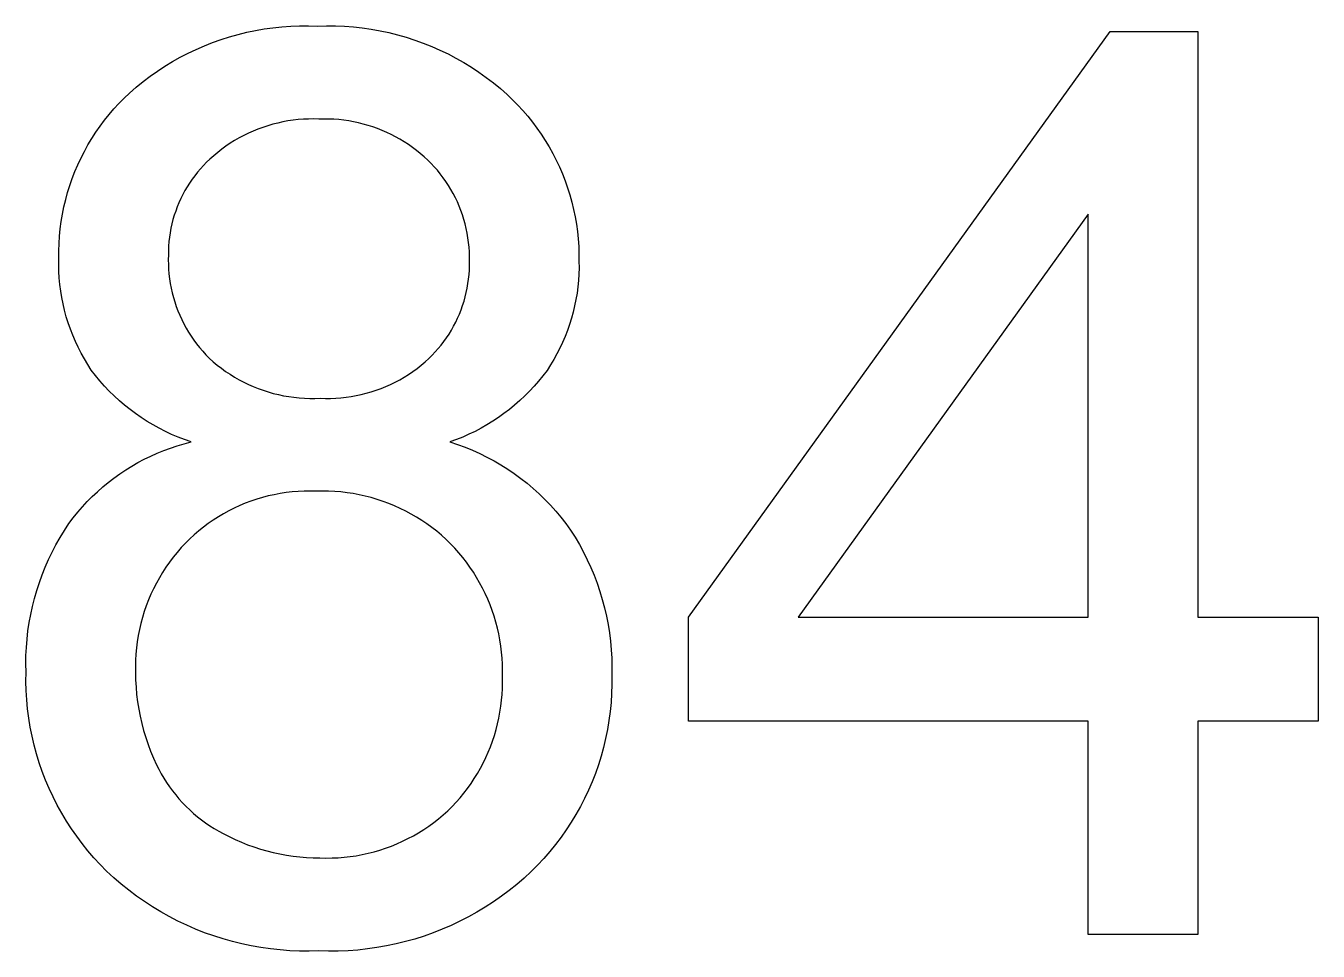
# Model space of a CAD drawing. Header units: millimetres. Extents: x 430 to 4403, y -1522 to 1254.
# Drawn here: x 3579.65 to 3620.92, y -1346.42 to -1316.85 of the extents above; entities that cross this region are included whole.
import ezdxf

# ---------------------------------------------------------------- set-up
doc = ezdxf.new("R2010")
doc.units = ezdxf.units.MM
doc.header["$MEASUREMENT"] = 0
doc.layers.add('Domyślny', color=7, linetype='Continuous', true_color=0x000000)

msp = doc.modelspace()

# ---------------------------------------------------------------- linework, layer by layer
at = {"layer": 'Domyślny'}
for p, q in [((3586.704, -1317.056), (3586.982, -1316.998)), ((3586.982, -1316.998), (3587.262, -1316.949)), ((3587.262, -1316.949), (3587.544, -1316.91)), ((3587.544, -1316.91), (3587.826, -1316.88)), ((3587.826, -1316.88), (3588.11, -1316.86)), ((3588.11, -1316.86), (3588.394, -1316.85)), ((3588.394, -1316.85), (3588.678, -1316.849)), ((3588.678, -1316.849), (3588.962, -1316.858)), ((3588.962, -1316.858), (3589.249, -1316.849)), ((3589.249, -1316.849), (3589.537, -1316.851)), ((3589.537, -1316.851), (3589.824, -1316.862)), ((3589.824, -1316.862), (3590.111, -1316.883)), ((3590.111, -1316.883), (3590.397, -1316.914)), ((3590.397, -1316.914), (3590.681, -1316.955)), ((3590.681, -1316.955), (3590.964, -1317.005)), ((3590.964, -1317.005), (3591.245, -1317.065)), ((3600.815, -1335.743), (3614.28, -1317.033)), ((3614.28, -1317.033), (3617.077, -1317.033)), ((3617.077, -1317.033), (3617.077, -1335.743)), ((3585.352, -1317.487), (3585.616, -1317.382)), ((3585.616, -1317.382), (3585.884, -1317.287)), ((3585.884, -1317.287), (3586.155, -1317.201)), ((3586.155, -1317.201), (3586.428, -1317.124)), ((3586.428, -1317.124), (3586.704, -1317.056)), ((3591.245, -1317.065), (3591.524, -1317.134)), ((3591.524, -1317.134), (3591.801, -1317.213)), ((3591.801, -1317.213), (3592.074, -1317.302)), ((3592.074, -1317.302), (3592.345, -1317.399)), ((3592.345, -1317.399), (3592.612, -1317.506)), ((3584.335, -1317.992), (3584.582, -1317.853)), ((3584.582, -1317.853), (3584.835, -1317.722)), ((3584.835, -1317.722), (3585.091, -1317.6)), ((3585.091, -1317.6), (3585.352, -1317.487)), ((3592.612, -1317.506), (3592.875, -1317.622)), ((3592.875, -1317.622), (3593.134, -1317.747)), ((3593.134, -1317.747), (3593.388, -1317.88)), ((3583.854, -1318.296), (3584.092, -1318.14)), ((3584.092, -1318.14), (3584.335, -1317.992)), ((3593.388, -1317.88), (3593.638, -1318.022)), ((3593.638, -1318.022), (3593.883, -1318.173)), ((3593.883, -1318.173), (3594.122, -1318.332)), ((3583.175, -1318.811), (3583.396, -1318.631)), ((3583.396, -1318.631), (3583.622, -1318.46)), ((3583.622, -1318.46), (3583.854, -1318.296)), ((3594.122, -1318.332), (3594.356, -1318.499)), ((3594.356, -1318.499), (3594.585, -1318.674)), ((3594.585, -1318.674), (3594.807, -1318.856)), ((3582.789, -1319.16), (3582.961, -1318.997)), ((3582.961, -1318.997), (3583.175, -1318.811)), ((3594.807, -1318.856), (3595.022, -1319.046)), ((3595.022, -1319.046), (3595.196, -1319.211)), ((3582.309, -1319.683), (3582.463, -1319.503)), ((3582.463, -1319.503), (3582.623, -1319.329)), ((3582.623, -1319.329), (3582.789, -1319.16)), ((3595.196, -1319.211), (3595.364, -1319.381)), ((3595.364, -1319.381), (3595.525, -1319.557)), ((3582.02, -1320.057), (3582.162, -1319.868)), ((3582.162, -1319.868), (3582.309, -1319.683)), ((3587.858, -1319.919), (3587.696, -1319.954)), ((3588.021, -1319.889), (3587.858, -1319.919)), ((3588.185, -1319.865), (3588.021, -1319.889)), ((3588.349, -1319.847), (3588.185, -1319.865)), ((3588.514, -1319.834), (3588.349, -1319.847)), ((3588.68, -1319.827), (3588.514, -1319.834)), ((3588.846, -1319.826), (3588.68, -1319.827)), ((3589.011, -1319.83), (3588.846, -1319.826)), ((3589.17, -1319.827), (3589.011, -1319.83)), ((3589.329, -1319.828), (3589.17, -1319.827)), ((3589.488, -1319.835), (3589.329, -1319.828)), ((3589.646, -1319.847), (3589.488, -1319.835)), ((3589.804, -1319.864), (3589.646, -1319.847)), ((3589.962, -1319.887), (3589.804, -1319.864)), ((3590.118, -1319.915), (3589.962, -1319.887)), ((3590.273, -1319.948), (3590.118, -1319.915)), ((3595.525, -1319.557), (3595.681, -1319.738)), ((3595.681, -1319.738), (3595.831, -1319.925)), ((3595.831, -1319.925), (3595.974, -1320.116)), ((3581.757, -1320.451), (3581.885, -1320.252)), ((3581.885, -1320.252), (3582.02, -1320.057)), ((3586.759, -1320.28), (3586.61, -1320.353)), ((3586.91, -1320.212), (3586.759, -1320.28)), ((3587.063, -1320.15), (3586.91, -1320.212)), ((3587.219, -1320.093), (3587.063, -1320.15)), ((3587.376, -1320.041), (3587.219, -1320.093)), ((3587.535, -1319.994), (3587.376, -1320.041)), ((3587.696, -1319.954), (3587.535, -1319.994)), ((3590.428, -1319.986), (3590.273, -1319.948)), ((3590.581, -1320.029), (3590.428, -1319.986)), ((3590.732, -1320.078), (3590.581, -1320.029)), ((3590.881, -1320.131), (3590.732, -1320.078)), ((3591.029, -1320.19), (3590.881, -1320.131)), ((3591.175, -1320.253), (3591.029, -1320.19)), ((3591.318, -1320.322), (3591.175, -1320.253)), ((3591.46, -1320.395), (3591.318, -1320.322)), ((3595.974, -1320.116), (3596.111, -1320.312)), ((3596.111, -1320.312), (3596.241, -1320.513)), ((3581.521, -1320.861), (3581.635, -1320.654)), ((3581.635, -1320.654), (3581.757, -1320.451)), ((3586.043, -1320.694), (3585.909, -1320.792)), ((3586.18, -1320.602), (3586.043, -1320.694)), ((3586.32, -1320.514), (3586.18, -1320.602)), ((3586.464, -1320.431), (3586.32, -1320.514)), ((3586.61, -1320.353), (3586.464, -1320.431)), ((3591.598, -1320.472), (3591.46, -1320.395)), ((3591.734, -1320.555), (3591.598, -1320.472)), ((3591.867, -1320.641), (3591.734, -1320.555)), ((3591.997, -1320.733), (3591.867, -1320.641)), ((3592.124, -1320.828), (3591.997, -1320.733)), ((3596.241, -1320.513), (3596.365, -1320.717)), ((3596.365, -1320.717), (3596.481, -1320.926)), ((3581.313, -1321.286), (3581.413, -1321.071)), ((3581.413, -1321.071), (3581.521, -1320.861)), ((3585.528, -1321.111), (3585.424, -1321.209)), ((3585.651, -1321), (3585.528, -1321.111)), ((3585.778, -1320.894), (3585.651, -1321)), ((3585.909, -1320.792), (3585.778, -1320.894)), ((3592.248, -1320.928), (3592.124, -1320.828)), ((3592.369, -1321.032), (3592.248, -1320.928)), ((3592.485, -1321.139), (3592.369, -1321.032)), ((3592.592, -1321.245), (3592.485, -1321.139)), ((3596.481, -1320.926), (3596.59, -1321.139)), ((3596.59, -1321.139), (3596.692, -1321.355)), ((3581.135, -1321.724), (3581.22, -1321.503)), ((3581.22, -1321.503), (3581.313, -1321.286)), ((3585.135, -1321.526), (3585.046, -1321.639)), ((3585.227, -1321.417), (3585.135, -1321.526)), ((3585.324, -1321.312), (3585.227, -1321.417)), ((3585.424, -1321.209), (3585.324, -1321.312)), ((3592.694, -1321.354), (3592.592, -1321.245)), ((3592.793, -1321.466), (3592.694, -1321.354)), ((3592.888, -1321.582), (3592.793, -1321.466)), ((3596.692, -1321.355), (3596.787, -1321.575)), ((3596.787, -1321.575), (3596.874, -1321.797)), ((3580.986, -1322.173), (3581.057, -1321.947)), ((3581.057, -1321.947), (3581.135, -1321.724)), ((3584.88, -1321.872), (3584.804, -1321.993)), ((3584.961, -1321.754), (3584.88, -1321.872)), ((3585.046, -1321.639), (3584.961, -1321.754)), ((3592.978, -1321.701), (3592.888, -1321.582)), ((3593.065, -1321.824), (3592.978, -1321.701)), ((3593.147, -1321.949), (3593.065, -1321.824)), ((3593.225, -1322.077), (3593.147, -1321.949)), ((3596.874, -1321.797), (3596.953, -1322.023)), ((3580.868, -1322.632), (3580.923, -1322.401)), ((3580.923, -1322.401), (3580.986, -1322.173)), ((3584.599, -1322.37), (3584.54, -1322.501)), ((3584.663, -1322.242), (3584.599, -1322.37)), ((3584.731, -1322.116), (3584.663, -1322.242)), ((3584.804, -1321.993), (3584.731, -1322.116)), ((3593.299, -1322.207), (3593.225, -1322.077)), ((3593.368, -1322.34), (3593.299, -1322.207)), ((3593.432, -1322.475), (3593.368, -1322.34)), ((3596.953, -1322.023), (3597.025, -1322.251)), ((3597.025, -1322.251), (3597.089, -1322.481)), ((3580.821, -1322.863), (3580.868, -1322.632)), ((3584.436, -1322.767), (3584.391, -1322.903)), ((3584.486, -1322.633), (3584.436, -1322.767)), ((3584.54, -1322.501), (3584.486, -1322.633)), ((3593.492, -1322.613), (3593.432, -1322.475)), ((3593.546, -1322.752), (3593.492, -1322.613)), ((3593.596, -1322.893), (3593.546, -1322.752)), ((3597.089, -1322.481), (3597.146, -1322.713)), ((3597.146, -1322.713), (3597.194, -1322.948)), ((3580.751, -1323.331), (3580.782, -1323.097)), ((3580.782, -1323.097), (3580.821, -1322.863)), ((3584.314, -1323.179), (3584.284, -1323.319)), ((3584.35, -1323.04), (3584.314, -1323.179)), ((3584.391, -1322.903), (3584.35, -1323.04)), ((3593.641, -1323.036), (3593.596, -1322.893)), ((3593.682, -1323.18), (3593.641, -1323.036)), ((3593.717, -1323.326), (3593.682, -1323.18)), ((3597.194, -1322.948), (3597.235, -1323.183)), ((3597.235, -1323.183), (3597.267, -1323.42)), ((3613.58, -1322.869), (3604.318, -1335.743)), ((3613.58, -1335.743), (3613.58, -1322.869)), ((3580.712, -1323.803), (3580.727, -1323.567)), ((3580.727, -1323.567), (3580.751, -1323.331)), ((3584.237, -1323.601), (3584.221, -1323.743)), ((3584.258, -1323.459), (3584.237, -1323.601)), ((3584.284, -1323.319), (3584.258, -1323.459)), ((3593.747, -1323.472), (3593.717, -1323.326)), ((3593.772, -1323.62), (3593.747, -1323.472)), ((3593.792, -1323.768), (3593.772, -1323.62)), ((3597.267, -1323.42), (3597.292, -1323.658)), ((3580.704, -1324.039), (3580.712, -1323.803)), ((3580.705, -1324.276), (3580.704, -1324.039)), ((3584.204, -1324.029), (3584.202, -1324.172)), ((3584.21, -1323.886), (3584.204, -1324.029)), ((3584.221, -1323.743), (3584.21, -1323.886)), ((3593.807, -1323.917), (3593.792, -1323.768)), ((3593.816, -1324.067), (3593.807, -1323.917)), ((3597.292, -1323.658), (3597.309, -1323.896)), ((3597.309, -1323.896), (3597.317, -1324.135)), ((3580.703, -1324.486), (3580.705, -1324.276)), ((3584.202, -1324.172), (3584.2, -1324.324)), ((3584.2, -1324.324), (3584.202, -1324.476)), ((3593.821, -1324.216), (3593.816, -1324.067)), ((3593.82, -1324.366), (3593.821, -1324.216)), ((3593.82, -1324.511), (3593.82, -1324.366)), ((3597.317, -1324.135), (3597.317, -1324.374)), ((3597.317, -1324.374), (3597.319, -1324.579)), ((3580.708, -1324.696), (3580.703, -1324.486)), ((3580.72, -1324.905), (3580.708, -1324.696)), ((3584.202, -1324.476), (3584.21, -1324.628)), ((3584.21, -1324.628), (3584.222, -1324.779)), ((3584.222, -1324.779), (3584.24, -1324.93)), ((3593.792, -1324.943), (3593.806, -1324.799)), ((3593.806, -1324.799), (3593.816, -1324.655)), ((3593.816, -1324.655), (3593.82, -1324.511)), ((3597.313, -1324.784), (3597.3, -1324.988)), ((3597.319, -1324.579), (3597.313, -1324.784)), ((3580.74, -1325.114), (3580.72, -1324.905)), ((3580.766, -1325.323), (3580.74, -1325.114)), ((3584.24, -1324.93), (3584.264, -1325.08)), ((3584.264, -1325.08), (3584.292, -1325.23)), ((3584.292, -1325.23), (3584.325, -1325.378)), ((3593.718, -1325.37), (3593.748, -1325.229)), ((3593.748, -1325.229), (3593.772, -1325.086)), ((3593.772, -1325.086), (3593.792, -1324.943)), ((3597.28, -1325.192), (3597.254, -1325.396)), ((3597.3, -1324.988), (3597.28, -1325.192)), ((3580.8, -1325.53), (3580.766, -1325.323)), ((3580.841, -1325.736), (3580.8, -1325.53)), ((3584.325, -1325.378), (3584.364, -1325.525)), ((3584.364, -1325.525), (3584.407, -1325.671)), ((3584.407, -1325.671), (3584.456, -1325.815)), ((3593.601, -1325.787), (3593.645, -1325.65)), ((3593.645, -1325.65), (3593.684, -1325.51)), ((3593.684, -1325.51), (3593.718, -1325.37)), ((3597.22, -1325.598), (3597.179, -1325.798)), ((3597.254, -1325.396), (3597.22, -1325.598)), ((3580.889, -1325.94), (3580.841, -1325.736)), ((3580.944, -1326.143), (3580.889, -1325.94)), ((3584.456, -1325.815), (3584.51, -1325.957)), ((3584.51, -1325.957), (3584.568, -1326.097)), ((3584.568, -1326.097), (3584.631, -1326.236)), ((3593.442, -1326.19), (3593.5, -1326.058)), ((3593.5, -1326.058), (3593.553, -1325.923)), ((3593.553, -1325.923), (3593.601, -1325.787)), ((3597.132, -1325.998), (3597.078, -1326.195)), ((3597.179, -1325.798), (3597.132, -1325.998)), ((3581.006, -1326.344), (3580.944, -1326.143)), ((3581.075, -1326.542), (3581.006, -1326.344)), ((3584.631, -1326.236), (3584.699, -1326.372)), ((3584.699, -1326.372), (3584.771, -1326.505)), ((3584.771, -1326.505), (3584.848, -1326.636)), ((3593.242, -1326.575), (3593.313, -1326.449)), ((3593.313, -1326.449), (3593.38, -1326.321)), ((3593.38, -1326.321), (3593.442, -1326.19)), ((3597.017, -1326.391), (3596.949, -1326.584)), ((3597.078, -1326.195), (3597.017, -1326.391)), ((3581.15, -1326.738), (3581.075, -1326.542)), ((3581.233, -1326.931), (3581.15, -1326.738)), ((3581.321, -1327.121), (3581.233, -1326.931)), ((3584.848, -1326.636), (3584.93, -1326.764)), ((3584.93, -1326.764), (3585.016, -1326.89)), ((3585.016, -1326.89), (3585.106, -1327.012)), ((3592.915, -1327.051), (3593.003, -1326.936)), ((3593.003, -1326.936), (3593.087, -1326.818)), ((3593.087, -1326.818), (3593.166, -1326.698)), ((3593.166, -1326.698), (3593.242, -1326.575)), ((3596.875, -1326.775), (3596.794, -1326.964)), ((3596.949, -1326.584), (3596.875, -1326.775)), ((3581.417, -1327.308), (3581.321, -1327.121)), ((3581.519, -1327.492), (3581.417, -1327.308)), ((3585.106, -1327.012), (3585.2, -1327.131)), ((3585.2, -1327.131), (3585.299, -1327.247)), ((3585.299, -1327.247), (3585.401, -1327.36)), ((3592.629, -1327.376), (3592.728, -1327.271)), ((3592.728, -1327.271), (3592.824, -1327.163)), ((3592.824, -1327.163), (3592.915, -1327.051)), ((3596.614, -1327.331), (3596.514, -1327.511)), ((3596.707, -1327.149), (3596.614, -1327.331)), ((3596.794, -1326.964), (3596.707, -1327.149)), ((3581.627, -1327.672), (3581.519, -1327.492)), ((3581.741, -1327.848), (3581.627, -1327.672)), ((3585.401, -1327.36), (3585.507, -1327.469)), ((3585.507, -1327.469), (3585.633, -1327.581)), ((3585.633, -1327.581), (3585.762, -1327.688)), ((3585.762, -1327.688), (3585.895, -1327.791)), ((3592.147, -1327.797), (3592.277, -1327.695)), ((3592.277, -1327.695), (3592.404, -1327.589)), ((3592.404, -1327.589), (3592.526, -1327.478)), ((3592.526, -1327.478), (3592.629, -1327.376)), ((3596.409, -1327.686), (3596.297, -1327.858)), ((3596.514, -1327.511), (3596.409, -1327.686)), ((3581.876, -1328.024), (3581.741, -1327.848)), ((3582.017, -1328.195), (3581.876, -1328.024)), ((3585.895, -1327.791), (3586.032, -1327.89)), ((3586.032, -1327.89), (3586.172, -1327.984)), ((3586.172, -1327.984), (3586.315, -1328.072)), ((3586.315, -1328.072), (3586.461, -1328.156)), ((3586.461, -1328.156), (3586.609, -1328.234)), ((3591.448, -1328.235), (3591.594, -1328.157)), ((3591.594, -1328.157), (3591.737, -1328.074)), ((3591.737, -1328.074), (3591.877, -1327.987)), ((3591.877, -1327.987), (3592.014, -1327.894)), ((3592.014, -1327.894), (3592.147, -1327.797)), ((3596.166, -1328.031), (3596.028, -1328.2)), ((3596.297, -1327.858), (3596.166, -1328.031)), ((3582.164, -1328.361), (3582.017, -1328.195)), ((3582.317, -1328.521), (3582.164, -1328.361)), ((3582.475, -1328.677), (3582.317, -1328.521)), ((3586.609, -1328.234), (3586.761, -1328.308)), ((3586.761, -1328.308), (3586.915, -1328.376)), ((3586.915, -1328.376), (3587.071, -1328.438)), ((3587.071, -1328.438), (3587.229, -1328.496)), ((3587.229, -1328.496), (3587.39, -1328.547)), ((3587.39, -1328.547), (3587.552, -1328.593)), ((3587.552, -1328.593), (3587.715, -1328.634)), ((3590.364, -1328.631), (3590.525, -1328.591)), ((3590.525, -1328.591), (3590.683, -1328.545)), ((3590.683, -1328.545), (3590.84, -1328.494)), ((3590.84, -1328.494), (3590.996, -1328.437)), ((3590.996, -1328.437), (3591.149, -1328.375)), ((3591.149, -1328.375), (3591.3, -1328.308)), ((3591.3, -1328.308), (3591.448, -1328.235)), ((3595.738, -1328.523), (3595.584, -1328.676)), ((3595.886, -1328.364), (3595.738, -1328.523)), ((3596.028, -1328.2), (3595.886, -1328.364)), ((3582.638, -1328.827), (3582.475, -1328.677)), ((3582.806, -1328.971), (3582.638, -1328.827)), ((3582.979, -1329.11), (3582.806, -1328.971)), ((3587.715, -1328.634), (3587.88, -1328.668)), ((3587.88, -1328.668), (3588.045, -1328.697)), ((3588.045, -1328.697), (3588.212, -1328.72)), ((3588.212, -1328.72), (3588.38, -1328.738)), ((3588.38, -1328.738), (3588.548, -1328.749)), ((3588.548, -1328.749), (3588.716, -1328.755)), ((3588.716, -1328.755), (3588.884, -1328.755)), ((3588.884, -1328.755), (3589.052, -1328.749)), ((3589.052, -1328.749), (3589.217, -1328.754)), ((3589.217, -1328.754), (3589.383, -1328.754)), ((3589.383, -1328.754), (3589.548, -1328.748)), ((3589.548, -1328.748), (3589.712, -1328.736)), ((3589.712, -1328.736), (3589.877, -1328.718)), ((3589.877, -1328.718), (3590.04, -1328.695)), ((3590.04, -1328.695), (3590.203, -1328.666)), ((3590.203, -1328.666), (3590.364, -1328.631)), ((3595.262, -1328.968), (3595.094, -1329.106)), ((3595.426, -1328.825), (3595.262, -1328.968)), ((3595.584, -1328.676), (3595.426, -1328.825)), ((3583.156, -1329.242), (3582.979, -1329.11)), ((3583.338, -1329.369), (3583.156, -1329.242)), ((3583.525, -1329.489), (3583.338, -1329.369)), ((3594.745, -1329.364), (3594.563, -1329.484)), ((3594.922, -1329.238), (3594.745, -1329.364)), ((3595.094, -1329.106), (3594.922, -1329.238)), ((3583.715, -1329.603), (3583.525, -1329.489)), ((3583.909, -1329.71), (3583.715, -1329.603)), ((3584.106, -1329.811), (3583.909, -1329.71)), ((3584.307, -1329.905), (3584.106, -1329.811)), ((3593.997, -1329.807), (3593.802, -1329.901)), ((3594.189, -1329.705), (3593.997, -1329.807)), ((3594.378, -1329.598), (3594.189, -1329.705)), ((3594.563, -1329.484), (3594.378, -1329.598)), ((3584.511, -1329.992), (3584.307, -1329.905)), ((3584.487, -1330.268), (3584.706, -1330.203)), ((3584.717, -1330.072), (3584.511, -1329.992)), ((3584.706, -1330.203), (3584.927, -1330.145)), ((3584.927, -1330.145), (3584.717, -1330.072)), ((3593.401, -1330.07), (3593.197, -1330.145)), ((3593.197, -1330.145), (3593.44, -1330.225)), ((3593.603, -1329.989), (3593.401, -1330.07)), ((3593.44, -1330.225), (3593.679, -1330.314)), ((3593.802, -1329.901), (3593.603, -1329.989)), ((3583.434, -1330.7), (3583.638, -1330.599)), ((3583.638, -1330.599), (3583.846, -1330.506)), ((3583.846, -1330.506), (3584.057, -1330.419)), ((3584.057, -1330.419), (3584.271, -1330.34)), ((3584.271, -1330.34), (3584.487, -1330.268)), ((3593.679, -1330.314), (3593.916, -1330.411)), ((3593.916, -1330.411), (3594.148, -1330.517)), ((3594.148, -1330.517), (3594.378, -1330.63)), ((3594.378, -1330.63), (3594.603, -1330.751)), ((3582.651, -1331.168), (3582.841, -1331.041)), ((3582.841, -1331.041), (3583.035, -1330.921)), ((3583.035, -1330.921), (3583.232, -1330.807)), ((3583.232, -1330.807), (3583.434, -1330.7)), ((3594.603, -1330.751), (3594.823, -1330.879)), ((3594.823, -1330.879), (3595.04, -1331.016)), ((3595.04, -1331.016), (3595.251, -1331.159)), ((3582.109, -1331.585), (3582.285, -1331.44)), ((3582.285, -1331.44), (3582.466, -1331.301)), ((3582.466, -1331.301), (3582.651, -1331.168)), ((3595.251, -1331.159), (3595.457, -1331.31)), ((3595.457, -1331.31), (3595.658, -1331.468)), ((3595.658, -1331.468), (3595.853, -1331.633)), ((3581.612, -1332.054), (3581.773, -1331.893)), ((3581.773, -1331.893), (3581.938, -1331.736)), ((3581.938, -1331.736), (3582.109, -1331.585)), ((3587.394, -1331.873), (3587.208, -1331.922)), ((3587.582, -1331.831), (3587.394, -1331.873)), ((3587.772, -1331.795), (3587.582, -1331.831)), ((3587.962, -1331.766), (3587.772, -1331.795)), ((3588.154, -1331.744), (3587.962, -1331.766)), ((3588.346, -1331.728), (3588.154, -1331.744)), ((3588.538, -1331.719), (3588.346, -1331.728)), ((3588.731, -1331.717), (3588.538, -1331.719)), ((3588.924, -1331.721), (3588.731, -1331.717)), ((3589.121, -1331.717), (3588.924, -1331.721)), ((3589.319, -1331.72), (3589.121, -1331.717)), ((3589.516, -1331.729), (3589.319, -1331.72)), ((3589.713, -1331.745), (3589.516, -1331.729)), ((3589.909, -1331.768), (3589.713, -1331.745)), ((3590.104, -1331.797), (3589.909, -1331.768)), ((3590.298, -1331.833), (3590.104, -1331.797)), ((3590.491, -1331.876), (3590.298, -1331.833)), ((3590.682, -1331.925), (3590.491, -1331.876)), ((3595.853, -1331.633), (3596.043, -1331.804)), ((3596.043, -1331.804), (3596.226, -1331.982)), ((3581.307, -1332.394), (3581.457, -1332.222)), ((3581.457, -1332.222), (3581.612, -1332.054)), ((3586.307, -1332.261), (3586.134, -1332.348)), ((3586.482, -1332.181), (3586.307, -1332.261)), ((3586.66, -1332.107), (3586.482, -1332.181)), ((3586.84, -1332.039), (3586.66, -1332.107)), ((3587.023, -1331.977), (3586.84, -1332.039)), ((3587.208, -1331.922), (3587.023, -1331.977)), ((3590.872, -1331.981), (3590.682, -1331.925)), ((3591.059, -1332.044), (3590.872, -1331.981)), ((3591.244, -1332.112), (3591.059, -1332.044)), ((3591.427, -1332.187), (3591.244, -1332.112)), ((3591.607, -1332.268), (3591.427, -1332.187)), ((3591.784, -1332.356), (3591.607, -1332.268)), ((3596.226, -1331.982), (3596.403, -1332.166)), ((3596.403, -1332.166), (3596.574, -1332.356)), ((3581.026, -1332.753), (3581.164, -1332.571)), ((3581.164, -1332.571), (3581.307, -1332.394)), ((3585.637, -1332.642), (3585.478, -1332.752)), ((3585.799, -1332.538), (3585.637, -1332.642)), ((3585.965, -1332.44), (3585.799, -1332.538)), ((3586.134, -1332.348), (3585.965, -1332.44)), ((3591.958, -1332.449), (3591.784, -1332.356)), ((3592.129, -1332.548), (3591.958, -1332.449)), ((3592.296, -1332.653), (3592.129, -1332.548)), ((3592.459, -1332.764), (3592.296, -1332.653)), ((3596.574, -1332.356), (3596.738, -1332.552)), ((3596.738, -1332.552), (3596.895, -1332.754)), ((3580.743, -1333.2), (3580.881, -1332.974)), ((3580.881, -1332.974), (3581.026, -1332.753)), ((3585.027, -1333.113), (3584.885, -1333.243)), ((3585.173, -1332.987), (3585.027, -1333.113)), ((3585.324, -1332.867), (3585.173, -1332.987)), ((3585.478, -1332.752), (3585.324, -1332.867)), ((3592.619, -1332.88), (3592.459, -1332.764)), ((3592.774, -1333.002), (3592.619, -1332.88)), ((3592.926, -1333.129), (3592.774, -1333.002)), ((3593.073, -1333.261), (3592.926, -1333.129)), ((3596.895, -1332.754), (3597.046, -1332.961)), ((3597.046, -1332.961), (3597.191, -1333.191)), ((3580.491, -1333.665), (3580.613, -1333.43)), ((3580.613, -1333.43), (3580.743, -1333.2)), ((3584.613, -1333.524), (3584.483, -1333.674)), ((3584.748, -1333.379), (3584.613, -1333.524)), ((3584.885, -1333.243), (3584.748, -1333.379)), ((3593.215, -1333.398), (3593.073, -1333.261)), ((3593.349, -1333.539), (3593.215, -1333.398)), ((3593.478, -1333.685), (3593.349, -1333.539)), ((3597.191, -1333.191), (3597.329, -1333.426)), ((3597.329, -1333.426), (3597.459, -1333.665)), ((3580.27, -1334.146), (3580.377, -1333.904)), ((3580.377, -1333.904), (3580.491, -1333.665)), ((3584.359, -1333.828), (3584.24, -1333.986)), ((3584.483, -1333.674), (3584.359, -1333.828)), ((3593.603, -1333.835), (3593.478, -1333.685)), ((3593.722, -1333.989), (3593.603, -1333.835)), ((3597.459, -1333.665), (3597.581, -1333.909)), ((3597.581, -1333.909), (3597.694, -1334.156)), ((3580.172, -1334.392), (3580.27, -1334.146)), ((3584.019, -1334.315), (3583.917, -1334.485)), ((3584.127, -1334.149), (3584.019, -1334.315)), ((3584.24, -1333.986), (3584.127, -1334.149)), ((3593.836, -1334.148), (3593.722, -1333.989)), ((3593.945, -1334.309), (3593.836, -1334.148)), ((3594.048, -1334.475), (3593.945, -1334.309)), ((3597.694, -1334.156), (3597.799, -1334.408)), ((3580, -1334.892), (3580.082, -1334.64)), ((3580.082, -1334.64), (3580.172, -1334.392)), ((3583.821, -1334.658), (3583.731, -1334.835)), ((3583.917, -1334.485), (3583.821, -1334.658)), ((3594.145, -1334.644), (3594.048, -1334.475)), ((3594.237, -1334.816), (3594.145, -1334.644)), ((3597.799, -1334.408), (3597.895, -1334.663)), ((3597.895, -1334.663), (3597.983, -1334.92)), ((3579.862, -1335.403), (3579.927, -1335.146)), ((3579.927, -1335.146), (3580, -1334.892)), ((3583.57, -1335.196), (3583.499, -1335.381)), ((3583.648, -1335.014), (3583.57, -1335.196)), ((3583.731, -1334.835), (3583.648, -1335.014)), ((3594.323, -1334.991), (3594.237, -1334.816)), ((3594.403, -1335.169), (3594.323, -1334.991)), ((3594.477, -1335.349), (3594.403, -1335.169)), ((3597.983, -1334.92), (3598.062, -1335.181)), ((3598.062, -1335.181), (3598.132, -1335.444)), ((3579.806, -1335.661), (3579.862, -1335.403)), ((3583.434, -1335.568), (3583.376, -1335.758)), ((3583.499, -1335.381), (3583.434, -1335.568)), ((3594.544, -1335.532), (3594.477, -1335.349)), ((3594.606, -1335.717), (3594.544, -1335.532)), ((3598.132, -1335.444), (3598.193, -1335.71)), ((3579.719, -1336.183), (3579.758, -1335.921)), ((3579.758, -1335.921), (3579.806, -1335.661)), ((3583.324, -1335.949), (3583.279, -1336.142)), ((3583.376, -1335.758), (3583.324, -1335.949)), ((3594.661, -1335.904), (3594.606, -1335.717)), ((3594.71, -1336.093), (3594.661, -1335.904)), ((3598.193, -1335.71), (3598.245, -1335.977)), ((3598.245, -1335.977), (3598.288, -1336.246)), ((3600.815, -1339.066), (3600.815, -1335.743)), ((3604.318, -1335.743), (3613.58, -1335.743)), ((3617.077, -1335.743), (3620.924, -1335.743)), ((3620.924, -1335.743), (3620.924, -1339.066)), ((3579.689, -1336.446), (3579.719, -1336.183)), ((3583.241, -1336.336), (3583.209, -1336.532)), ((3583.279, -1336.142), (3583.241, -1336.336)), ((3594.753, -1336.283), (3594.71, -1336.093)), ((3594.789, -1336.474), (3594.753, -1336.283)), ((3598.288, -1336.246), (3598.322, -1336.516)), ((3579.655, -1336.974), (3579.667, -1336.71)), ((3579.667, -1336.71), (3579.689, -1336.446)), ((3583.184, -1336.728), (3583.166, -1336.926)), ((3583.209, -1336.532), (3583.184, -1336.728)), ((3594.819, -1336.667), (3594.789, -1336.474)), ((3594.842, -1336.861), (3594.819, -1336.667)), ((3598.322, -1336.516), (3598.347, -1336.787)), ((3598.347, -1336.787), (3598.363, -1337.059)), ((3579.651, -1337.238), (3579.655, -1336.974)), ((3579.656, -1337.503), (3579.651, -1337.238)), ((3583.155, -1337.123), (3583.151, -1337.321)), ((3583.166, -1336.926), (3583.155, -1337.123)), ((3594.859, -1337.055), (3594.842, -1336.861)), ((3594.869, -1337.25), (3594.859, -1337.055)), ((3594.872, -1337.445), (3594.869, -1337.25)), ((3598.363, -1337.059), (3598.369, -1337.332)), ((3579.653, -1337.797), (3579.656, -1337.503)), ((3583.151, -1337.321), (3583.153, -1337.519)), ((3583.153, -1337.519), (3583.158, -1337.753)), ((3594.869, -1337.64), (3594.872, -1337.445)), ((3594.873, -1337.83), (3594.869, -1337.64)), ((3598.369, -1337.332), (3598.367, -1337.604)), ((3598.367, -1337.604), (3598.368, -1337.895)), ((3579.661, -1338.091), (3579.653, -1337.797)), ((3583.158, -1337.753), (3583.17, -1337.987)), ((3583.17, -1337.987), (3583.19, -1338.22)), ((3594.86, -1338.212), (3594.87, -1338.021)), ((3594.87, -1338.021), (3594.873, -1337.83)), ((3598.368, -1337.895), (3598.36, -1338.185)), ((3579.678, -1338.384), (3579.661, -1338.091)), ((3579.706, -1338.677), (3579.678, -1338.384)), ((3583.19, -1338.22), (3583.219, -1338.452)), ((3583.219, -1338.452), (3583.255, -1338.683)), ((3594.822, -1338.592), (3594.844, -1338.402)), ((3594.844, -1338.402), (3594.86, -1338.212)), ((3598.341, -1338.475), (3598.313, -1338.764)), ((3598.36, -1338.185), (3598.341, -1338.475)), ((3579.743, -1338.969), (3579.706, -1338.677)), ((3583.255, -1338.683), (3583.299, -1338.913)), ((3583.299, -1338.913), (3583.351, -1339.141)), ((3594.758, -1338.969), (3594.793, -1338.781)), ((3594.793, -1338.781), (3594.822, -1338.592)), ((3598.313, -1338.764), (3598.275, -1339.052)), ((3579.791, -1339.259), (3579.743, -1338.969)), ((3579.848, -1339.547), (3579.791, -1339.259)), ((3583.351, -1339.141), (3583.411, -1339.367)), ((3594.67, -1339.34), (3594.717, -1339.155)), ((3594.717, -1339.155), (3594.758, -1338.969)), ((3598.275, -1339.052), (3598.227, -1339.339)), ((3613.58, -1339.066), (3600.815, -1339.066)), ((3613.58, -1345.886), (3613.58, -1339.066)), ((3620.924, -1339.066), (3617.077, -1339.066)), ((3617.077, -1339.066), (3617.077, -1345.886)), ((3579.915, -1339.834), (3579.848, -1339.547)), ((3583.411, -1339.367), (3583.479, -1339.591)), ((3583.479, -1339.591), (3583.554, -1339.812)), ((3594.491, -1339.884), (3594.557, -1339.705)), ((3594.557, -1339.705), (3594.616, -1339.523)), ((3594.616, -1339.523), (3594.67, -1339.34)), ((3598.169, -1339.623), (3598.101, -1339.906)), ((3598.227, -1339.339), (3598.169, -1339.623)), ((3579.992, -1340.117), (3579.915, -1339.834)), ((3580.079, -1340.398), (3579.992, -1340.117)), ((3583.554, -1339.812), (3583.637, -1340.031)), ((3583.637, -1340.031), (3583.728, -1340.247)), ((3594.342, -1340.235), (3594.419, -1340.061)), ((3594.419, -1340.061), (3594.491, -1339.884)), ((3598.101, -1339.906), (3598.023, -1340.186)), ((3580.175, -1340.676), (3580.079, -1340.398)), ((3583.728, -1340.247), (3583.825, -1340.459)), ((3583.825, -1340.459), (3583.898, -1340.606)), ((3594.169, -1340.576), (3594.258, -1340.407)), ((3594.258, -1340.407), (3594.342, -1340.235)), ((3597.936, -1340.463), (3597.84, -1340.737)), ((3598.023, -1340.186), (3597.936, -1340.463)), ((3580.281, -1340.951), (3580.175, -1340.676)), ((3580.396, -1341.221), (3580.281, -1340.951)), ((3583.898, -1340.606), (3583.976, -1340.751)), ((3583.976, -1340.751), (3584.059, -1340.893)), ((3584.059, -1340.893), (3584.146, -1341.031)), ((3593.869, -1341.063), (3593.974, -1340.904)), ((3593.974, -1340.904), (3594.074, -1340.742)), ((3594.074, -1340.742), (3594.169, -1340.576)), ((3597.84, -1340.737), (3597.734, -1341.008)), ((3580.521, -1341.488), (3580.396, -1341.221)), ((3584.146, -1341.031), (3584.238, -1341.167)), ((3584.238, -1341.167), (3584.335, -1341.299)), ((3584.335, -1341.299), (3584.436, -1341.428)), ((3593.521, -1341.518), (3593.642, -1341.37)), ((3593.642, -1341.37), (3593.758, -1341.219)), ((3593.758, -1341.219), (3593.869, -1341.063)), ((3597.619, -1341.274), (3597.495, -1341.537)), ((3597.734, -1341.008), (3597.619, -1341.274)), ((3580.654, -1341.75), (3580.521, -1341.488)), ((3580.796, -1342.007), (3580.654, -1341.75)), ((3584.436, -1341.428), (3584.542, -1341.554)), ((3584.542, -1341.554), (3584.652, -1341.675)), ((3584.652, -1341.675), (3584.766, -1341.793)), ((3584.766, -1341.793), (3584.884, -1341.907)), ((3593.124, -1341.935), (3593.264, -1341.801)), ((3593.264, -1341.801), (3593.395, -1341.662)), ((3593.395, -1341.662), (3593.521, -1341.518)), ((3597.362, -1341.795), (3597.22, -1342.049)), ((3597.495, -1341.537), (3597.362, -1341.795)), ((3580.947, -1342.26), (3580.796, -1342.007)), ((3584.884, -1341.907), (3585.006, -1342.017)), ((3585.006, -1342.017), (3585.132, -1342.122)), ((3585.132, -1342.122), (3585.261, -1342.223)), ((3592.677, -1342.309), (3592.83, -1342.189)), ((3592.83, -1342.189), (3592.979, -1342.065)), ((3592.979, -1342.065), (3593.124, -1341.935)), ((3597.22, -1342.049), (3597.069, -1342.297)), ((3581.107, -1342.507), (3580.947, -1342.26)), ((3581.275, -1342.748), (3581.107, -1342.507)), ((3585.261, -1342.223), (3585.394, -1342.32)), ((3585.394, -1342.32), (3585.53, -1342.412)), ((3585.53, -1342.412), (3585.669, -1342.499)), ((3585.669, -1342.499), (3585.811, -1342.581)), ((3585.811, -1342.581), (3585.955, -1342.659)), ((3592.195, -1342.634), (3592.359, -1342.531)), ((3592.359, -1342.531), (3592.52, -1342.423)), ((3592.52, -1342.423), (3592.677, -1342.309)), ((3596.91, -1342.54), (3596.743, -1342.778)), ((3597.069, -1342.297), (3596.91, -1342.54)), ((3581.451, -1342.983), (3581.275, -1342.748)), ((3581.635, -1343.213), (3581.451, -1342.983)), ((3585.955, -1342.659), (3586.145, -1342.758)), ((3586.145, -1342.758), (3586.339, -1342.85)), ((3586.339, -1342.85), (3586.535, -1342.936)), ((3586.535, -1342.936), (3586.734, -1343.016)), ((3586.734, -1343.016), (3586.936, -1343.089)), ((3591.324, -1343.061), (3591.504, -1342.988)), ((3591.504, -1342.988), (3591.681, -1342.908)), ((3591.681, -1342.908), (3591.855, -1342.823)), ((3591.855, -1342.823), (3592.027, -1342.731)), ((3592.027, -1342.731), (3592.195, -1342.634)), ((3596.568, -1343.01), (3596.385, -1343.235)), ((3596.743, -1342.778), (3596.568, -1343.01)), ((3581.827, -1343.436), (3581.635, -1343.213)), ((3582.026, -1343.652), (3581.827, -1343.436)), ((3586.936, -1343.089), (3587.14, -1343.155)), ((3587.14, -1343.155), (3587.346, -1343.214)), ((3587.346, -1343.214), (3587.554, -1343.267)), ((3587.554, -1343.267), (3587.763, -1343.312)), ((3587.763, -1343.312), (3587.974, -1343.351)), ((3587.974, -1343.351), (3588.186, -1343.382)), ((3588.186, -1343.382), (3588.399, -1343.407)), ((3588.399, -1343.407), (3588.613, -1343.424)), ((3588.613, -1343.424), (3588.827, -1343.434)), ((3588.827, -1343.434), (3589.041, -1343.438)), ((3589.041, -1343.438), (3589.235, -1343.442)), ((3589.235, -1343.442), (3589.43, -1343.441)), ((3589.43, -1343.441), (3589.624, -1343.432)), ((3589.624, -1343.432), (3589.817, -1343.417)), ((3589.817, -1343.417), (3590.01, -1343.396)), ((3590.01, -1343.396), (3590.202, -1343.367)), ((3590.202, -1343.367), (3590.393, -1343.332)), ((3590.393, -1343.332), (3590.583, -1343.291)), ((3590.583, -1343.291), (3590.771, -1343.243)), ((3590.771, -1343.243), (3590.957, -1343.189)), ((3590.957, -1343.189), (3591.142, -1343.128)), ((3591.142, -1343.128), (3591.324, -1343.061)), ((3596.385, -1343.235), (3596.194, -1343.454)), ((3582.232, -1343.861), (3582.026, -1343.652)), ((3582.46, -1344.072), (3582.232, -1343.861)), ((3595.996, -1343.667), (3595.79, -1343.872)), ((3596.194, -1343.454), (3595.996, -1343.667)), ((3582.695, -1344.274), (3582.46, -1344.072)), ((3582.936, -1344.469), (3582.695, -1344.274)), ((3595.562, -1344.082), (3595.327, -1344.284)), ((3595.79, -1343.872), (3595.562, -1344.082)), ((3583.184, -1344.656), (3582.936, -1344.469)), ((3583.437, -1344.834), (3583.184, -1344.656)), ((3594.838, -1344.664), (3594.584, -1344.841)), ((3595.086, -1344.478), (3594.838, -1344.664)), ((3595.327, -1344.284), (3595.086, -1344.478)), ((3583.697, -1345.003), (3583.437, -1344.834)), ((3583.962, -1345.164), (3583.697, -1345.003)), ((3594.324, -1345.01), (3594.058, -1345.17)), ((3594.584, -1344.841), (3594.324, -1345.01)), ((3584.233, -1345.316), (3583.962, -1345.164)), ((3584.508, -1345.458), (3584.233, -1345.316)), ((3584.788, -1345.591), (3584.508, -1345.458)), ((3593.512, -1345.463), (3593.232, -1345.596)), ((3593.788, -1345.321), (3593.512, -1345.463)), ((3594.058, -1345.17), (3593.788, -1345.321)), ((3585.073, -1345.715), (3584.788, -1345.591)), ((3585.361, -1345.829), (3585.073, -1345.715)), ((3585.653, -1345.933), (3585.361, -1345.829)), ((3592.66, -1345.832), (3592.368, -1345.936)), ((3592.948, -1345.719), (3592.66, -1345.832)), ((3593.232, -1345.596), (3592.948, -1345.719)), ((3617.077, -1345.886), (3613.58, -1345.886)), ((3585.949, -1346.028), (3585.653, -1345.933)), ((3586.247, -1346.112), (3585.949, -1346.028)), ((3586.548, -1346.186), (3586.247, -1346.112)), ((3586.851, -1346.251), (3586.548, -1346.186)), ((3587.157, -1346.304), (3586.851, -1346.251)), ((3587.464, -1346.348), (3587.157, -1346.304)), ((3590.865, -1346.305), (3590.558, -1346.349)), ((3591.17, -1346.252), (3590.865, -1346.305)), ((3591.473, -1346.188), (3591.17, -1346.252)), ((3591.774, -1346.114), (3591.473, -1346.188)), ((3592.072, -1346.03), (3591.774, -1346.114)), ((3592.368, -1345.936), (3592.072, -1346.03)), ((3587.772, -1346.381), (3587.464, -1346.348)), ((3588.081, -1346.404), (3587.772, -1346.381)), ((3588.391, -1346.417), (3588.081, -1346.404)), ((3588.701, -1346.419), (3588.391, -1346.417)), ((3589.011, -1346.41), (3588.701, -1346.419)), ((3589.321, -1346.419), (3589.011, -1346.41)), ((3589.631, -1346.417), (3589.321, -1346.419)), ((3589.941, -1346.404), (3589.631, -1346.417)), ((3590.25, -1346.382), (3589.941, -1346.404)), ((3590.558, -1346.349), (3590.25, -1346.382))]:
    msp.add_line(p, q, dxfattribs=at)

doc.saveas('drawing.dxf')
